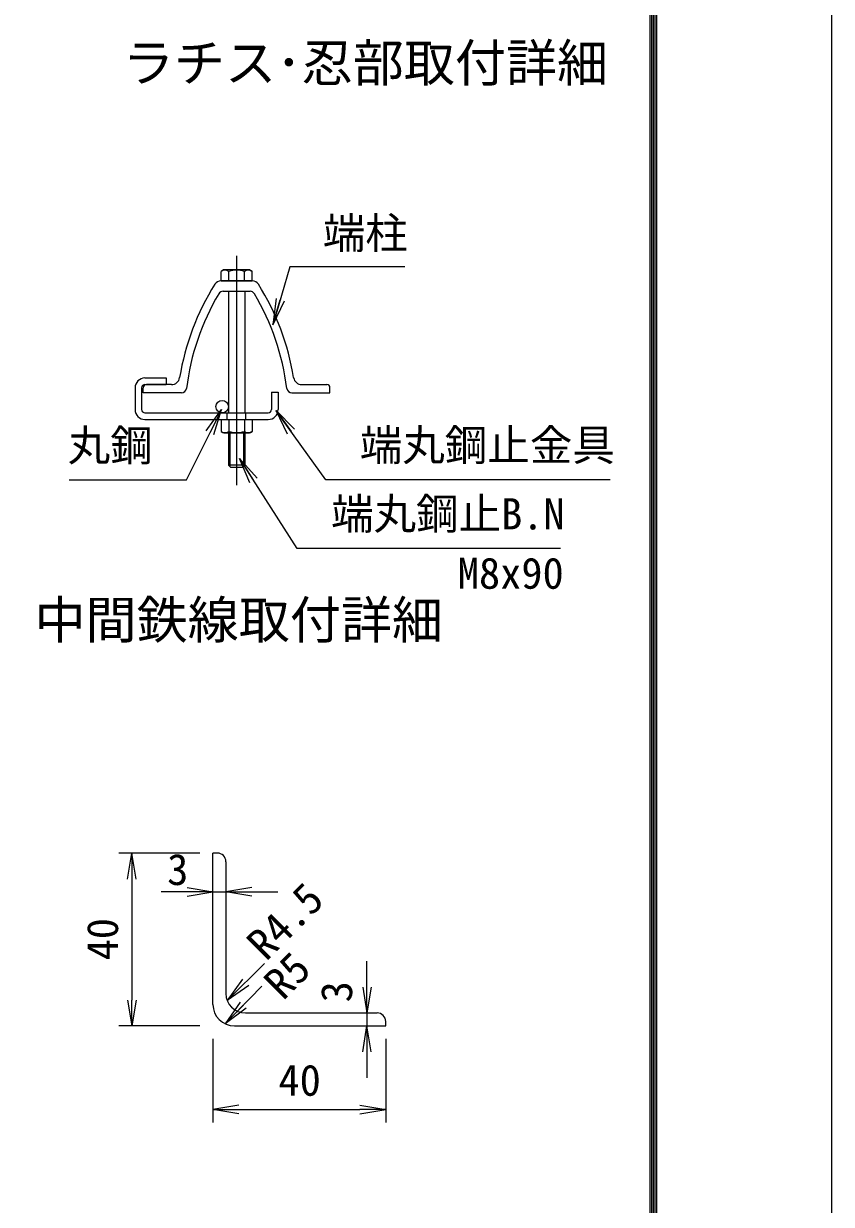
# Model space of a CAD drawing. Units: millimetres, scale not verified. Extents: x -10500 to 10500, y -7425 to 7425.
# Drawn here: x 7385 to 10500, y -3230 to 1323 of the extents above; entities that cross this region are included whole.
import ezdxf
from ezdxf.enums import TextEntityAlignment as Align

# ---------------------------------------------------------------- set-up
doc = ezdxf.new("R2010")
doc.units = ezdxf.units.MM
doc.header["$LTSCALE"] = 50
doc.linetypes.add('USER1', pattern=[50.8, 31.75, -6.35, 6.35, -6.35])
for name, color, linetype, lineweight in [('0-0_D-STR3', 3, 'Continuous', 13), ('0-1_D-STR1', 1, 'Continuous', 18), ('0-2_D-BMK', 2, 'USER1', 13), ('0-4_D-STR-TXT', 7, 'Continuous', 9), ('0-6_D-STR-DIM', 7, 'Continuous', 9), ('0-7_0', 7, 'Continuous', 9), ('0-B_D-TTL', 7, 'Continuous', 9)]:
    doc.layers.add(name, color=color, linetype=linetype, lineweight=lineweight)
doc.layers.add('0-3_D-TTL-TXT', color=7, linetype='Continuous')
doc.styles.add('ＭＳ ゴシック', font='')
doc.styles.get('ＭＳ ゴシック').set_extended_font_data('MS Gothic')

# ---------------------------------------------------------------- blocks, each defined once
blk = doc.blocks.new('_Open')
at = {"layer": '0-7_0'}
blk.add_line((-50, 8.33), (0, 0), dxfattribs=at)
blk.add_lwpolyline([(-50, -8.33), (0, 0), (-50, 0)], dxfattribs=at)

msp = doc.modelspace()

# ---------------------------------------------------------------- linework, layer by layer
at = {"layer": '0-0_D-STR3'}
for p, q in [((8155.8, 373.65), (8146.15, 368.08)), ((8146.15, 331.25), (8146.15, 368.08)), ((8256.6, 373.65), (8155.8, 373.65)), ((8176.18, 331.25), (8176.18, 368.08)), ((8236.22, 331.25), (8236.22, 368.08)), ((8256.6, 373.65), (8266.24, 368.08)), ((8266.24, 331.25), (8266.24, 368.08)), ((8266.24, 331.25), (8146.15, 331.25)), ((8174.2, 291.25), (8174.2, -177.55)), ((8238.2, 291.25), (8238.2, -177.55)), ((7852.6, -43.15), (7934.2, -43.15)), ((7934.2, -43.15), (7934.2, -68.75)), ((7814.2, -81.55), (7814.2, -164.75)), ((7839.8, -81.55), (7839.8, -164.75)), ((7852.6, -68.75), (7934.2, -68.75)), ((8340.6, -97.55), (8340.6, -164.75)), ((8340.6, -97.55), (8366.2, -97.55)), ((8366.2, -97.55), (8366.2, -164.75)), ((7852.6, -177.55), (8327.8, -177.55)), ((8170.2, -203.1), (8170.2, -177.5)), ((8242.2, -203.1), (8242.2, -177.5)), ((7852.6, -203.15), (8327.8, -203.15)), ((8146.15, -203.15), (8146.15, -249.35)), ((8146.15, -203.15), (8266.24, -203.15)), ((8176.18, -203.15), (8176.18, -249.35)), ((8236.22, -203.15), (8236.22, -249.35)), ((8266.24, -203.15), (8266.24, -249.35)), ((8146.15, -249.35), (8156.2, -255.15)), ((8156.2, -255.15), (8256.2, -255.15)), ((8174.2, -255.15), (8174.2, -379.15)), ((8180.2, -255.15), (8180.2, -385.15)), ((8232.2, -255.15), (8232.2, -385.15)), ((8238.2, -255.15), (8238.2, -379.15)), ((8266.24, -249.35), (8256.2, -255.15)), ((8174.2, -379.15), (8183.8, -388.75)), ((8238.2, -379.15), (8174.2, -379.15)), ((8228.6, -388.75), (8183.8, -388.75)), ((8238.2, -379.15), (8228.6, -388.75))]:
    msp.add_line(p, q, dxfattribs=at)
msp.add_circle((8150.2, -153.55), 24, dxfattribs=at)
for centre, radius, start, end in [((8161.16, 346.14), 26.58, 55.61585, 124.38415), ((8206.2, 273.37), 99.36, 72.4121, 107.5879), ((8251.23, 346.14), 26.58, 55.61585, 124.38415), ((7852.6, -81.55), 38.4, 90, 180), ((7852.6, -81.55), 12.8, 90, 180), ((7852.6, -164.75), 38.4, 180, 270), ((7852.6, -164.75), 12.8, 180, 270), ((8327.8, -164.75), 12.8, 270, 0), ((8327.8, -164.75), 38.4, 270, 0), ((8161.16, -227.42), 26.58, 235.61585, 304.38416), ((8206.2, -154.64), 99.36, 252.4121, 287.5879), ((8251.23, -227.42), 26.58, 235.61586, 304.38414)]:
    msp.add_arc(centre, radius, start, end, dxfattribs=at)
at = {"layer": '0-1_D-STR1'}
for p, q in [((8146.15, 331.25), (8266.24, 331.25)), ((8154.66, 291.25), (8257.74, 291.25)), ((7846.2, -100.75), (7846.2, -80.75)), ((7846.2, -100.75), (7846.2, -80.75)), ((7954.8, -68.75), (7858.2, -68.75)), ((8457.6, -68.75), (8554.2, -68.75)), ((8566.2, -100.75), (8566.2, -80.75)), ((7993.03, -100.75), (7846.2, -100.75)), ((8419.37, -100.75), (8566.2, -100.75)), ((8131.45, -1875.3), (8114.78, -1875.3)), ((8114.78, -2458.61), (8114.78, -1875.3)), ((8164.78, -1908.63), (8164.78, -2416.95)), ((8239.78, -2491.94), (8748.09, -2491.94)), ((8198.11, -2541.94), (8781.42, -2541.94)), ((8781.42, -2541.94), (8781.42, -2525.28))]:
    msp.add_line(p, q, dxfattribs=at)
for centre, radius, start, end in [((8146.15, 303.25), 28, 90, 147.73028), ((8266.24, 303.25), 28, 32.26972, 90), ((8934.2, -194.35), 960, 147.73028, 170.85863), ((8934.2, -194.35), 928, 149.15113, 173.11764), ((8154.66, 271.25), 20, 90, 149.15113), ((8257.74, 271.25), 20, 30.84887, 90), ((7478.2, -194.35), 928, 6.88236, 30.84887), ((7478.2, -194.35), 960, 9.14137, 32.26972), ((7954.8, -36.75), 32, 270, 350.85863), ((8457.6, -36.75), 32, 189.14137, 270), ((7858.2, -80.75), 12, 90, 180), ((7993.03, -80.75), 20, 270, 353.11764), ((8419.37, -80.75), 20, 186.88236, 270), ((8554.2, -80.75), 12, 0, 90), ((8131.45, -1908.63), 33.33, 0, 90), ((8198.11, -2458.61), 83.33, 180.00043, 270), ((8239.78, -2416.95), 75, 180.00046, 270), ((8748.09, -2525.28), 33.33, 0, 90)]:
    msp.add_arc(centre, radius, start, end, dxfattribs=at)
at = {"layer": '0-2_D-BMK'}
msp.add_line((8206.2, 428.25), (8206.2, -456.35), dxfattribs=at)
at = {"layer": '0-4_D-STR-TXT'}
for points in [[(8854.38, 385.02), (8411.08, 385.02), (8346.59, 164.31)], [(7560.35, -435.48), (8012.53, -435.48), (8147.39, -166.33)], [(9646.27, -436.43), (8550.69, -436.43), (8359.21, -170.25)], [(9455.6, -700.99), (8439.96, -700.99), (8218.92, -355.5)]]:
    msp.add_lwpolyline(points, dxfattribs=at)
at = {"layer": '0-6_D-STR-DIM'}
for p, q in [((8064.78, -1875.3), (7751.77, -1875.3)), ((7801.77, -1975.3), (7801.77, -2441.94)), ((8014.78, -2025.23), (7914.78, -2025.23)), ((8114.78, -2025.23), (8164.78, -2025.23)), ((8264.78, -2025.23), (8364.78, -2025.23)), ((8313.92, -2301.21), (8171.24, -2442.57)), ((8708.92, -2391.94), (8708.92, -2291.94)), ((8303.65, -2388.19), (8162.85, -2532.02)), ((8708.92, -2491.94), (8708.92, -2541.94)), ((8064.78, -2541.94), (7751.77, -2541.94)), ((8720.31, -2541.94), (8758.92, -2541.94)), ((8114.78, -2591.94), (8114.78, -2914.15)), ((8781.42, -2591.94), (8781.42, -2914.15)), ((8708.92, -2641.94), (8708.92, -2741.94)), ((8214.78, -2864.15), (8681.42, -2864.15))]:
    msp.add_line(p, q, dxfattribs=at)
at = {"layer": '0-B_D-TTL', "color": 2, "lineweight": 18}
msp.add_lwpolyline([(-10500, 7425), (10500, 7425), (10500, -7425), (-10500, -7425)], close=True, dxfattribs=at)
at = {"layer": '0-B_D-TTL'}
for points in [[(-9825, 6875), (9825, 6875), (9825, -6875), (-9825, -6875)], [(-9818.75, 6868.75), (9818.75, 6868.75), (9818.75, -6868.75), (-9818.75, -6868.75)], [(-9812.5, 6862.5), (9812.5, 6862.5), (9812.5, -6862.5), (-9812.5, -6862.5)], [(-9806.25, 6856.25), (9806.25, 6856.25), (9806.25, -6856.25), (-9806.25, -6856.25)], [(-9800, 6850), (9800, 6850), (9800, -6850), (-9800, -6850)]]:
    msp.add_lwpolyline(points, close=True, dxfattribs=at)

# ---------------------------------------------------------------- block references
at = {"layer": '0-4_D-STR-TXT', "xscale": 2, "yscale": 2}
for p, rotation in [((8346.03, 162.39), 253.7123), ((8148.28, -164.54), 63.38633), ((8358.05, -168.63), 125.72975), ((8217.84, -353.81), 122.61092)]:
    msp.add_blockref('_Open', p, dxfattribs=dict(at, rotation=rotation))
at = {"layer": '0-6_D-STR-DIM', "xscale": 2, "yscale": 2}
for p, rotation in [((7801.77, -1875.3), 90), ((8164.78, -2025.23), 180), ((8169.82, -2443.98), 224.73463), ((8708.92, -2491.94), 270), ((7801.77, -2541.94), 270), ((8161.46, -2533.45), 225.61009), ((8708.92, -2541.94), 90), ((8114.78, -2864.15), 180)]:
    msp.add_blockref('_Open', p, dxfattribs=dict(at, rotation=rotation))
for p in [(8114.78, -2025.23), (8781.42, -2864.15)]:
    msp.add_blockref('_Open', p, dxfattribs=at)

# ---------------------------------------------------------------- texts
at = {"layer": '0-3_D-TTL-TXT', "style": 'ＭＳ ゴシック'}
for s, p in [('ラチス･忍部取付詳細', (7767.5, 1056.64)), ('中間鉄線取付詳細', (7426.5, -1091.3))]:
    msp.add_text(s, height=144.4, dxfattribs=at).set_placement(p, align=Align.BOTTOM_LEFT)
at = {"layer": '0-4_D-STR-TXT', "style": 'ＭＳ ゴシック'}
for s, p in [('端柱', (8538.39, 419.34)), ('丸鋼', (7554.64, -399.57)), ('端丸鋼止金具', (8681.17, -398.3)), ('端丸鋼止B.N', (8570.45, -663.18)), ('M8x90', (9058.98, -892))]:
    msp.add_text(s, height=120.2, dxfattribs=at).set_placement(p, align=Align.BOTTOM_LEFT)
at = {"layer": '0-6_D-STR-DIM', "style": 'ＭＳ ゴシック'}
for s, p in [('3', (7938.18, -2034.52)), ('40', (8367.48, -2847.28))]:
    msp.add_text(s, height=120.2, dxfattribs=at).set_placement(p, align=Align.BOTTOM_LEFT)
for s, rotation, p in [('R4.5', 45, (8345.04, -2320.84)), ('40', 90, (7784.9, -2289.25)), ('R5', 45, (8410.73, -2472.76)), ('3', 90, (8687.76, -2451.1))]:
    msp.add_text(s, height=120.2, rotation=rotation, dxfattribs=at).set_placement(p, align=Align.BOTTOM_LEFT)

doc.saveas('drawing.dxf')
